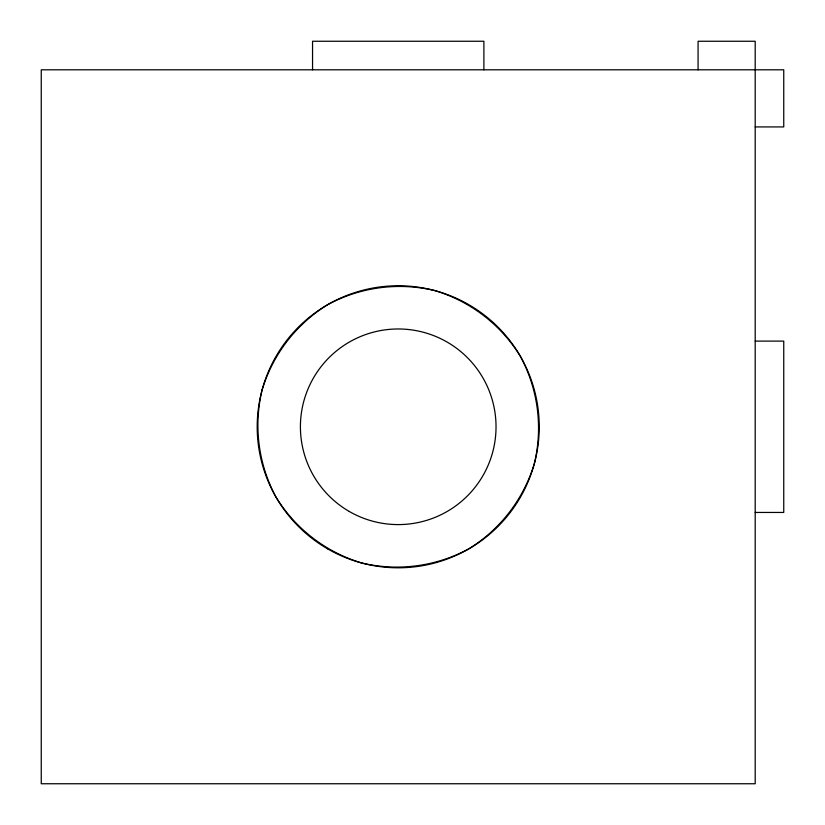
<?xml version="1.0" encoding="UTF-8"?>
<svg xmlns="http://www.w3.org/2000/svg" width="825" height="825" viewBox="0 0 825 825"><rect width="100%" height="100%" fill="white"/><g stroke="black" fill="none" stroke-linecap="round" stroke-linejoin="round"><path stroke-width="1.24" d="M755.195 126.926L783.75 126.926L783.75 69.805L41.25 69.805L41.25 783.75L755.195 783.75L755.195 41.25L698.074 41.25L698.074 69.805M755.195 341.107L783.75 341.107L783.75 512.449L755.195 512.449M483.893 69.805L483.893 41.25L312.551 41.25L312.551 69.805M262.01 390.277C253.419 426.494 258.421 464.527 276.097 497.289C295.628 528.969 326.061 552.327 361.721 562.99C397.939 571.581 435.971 566.579 468.734 548.903C500.414 529.372 523.762 498.939 534.435 463.279C543.025 427.061 538.013 389.029 520.348 356.266C500.816 324.586 470.374 301.238 434.723 290.565C398.506 281.975 360.473 286.987 327.711 304.652C296.031 324.184 272.673 354.626 262.01 390.277M349.315 511.49A97.814 97.814 0 0 0 496.031 426.783A97.814 97.814 0 0 0 349.315 342.076A97.814 97.814 0 0 0 349.315 511.49M327.711 548.903A141.013 141.013 0 0 0 539.241 426.783A141.013 141.013 0 0 0 327.711 304.652A141.013 141.013 0 0 0 327.711 548.903"/></g></svg>
